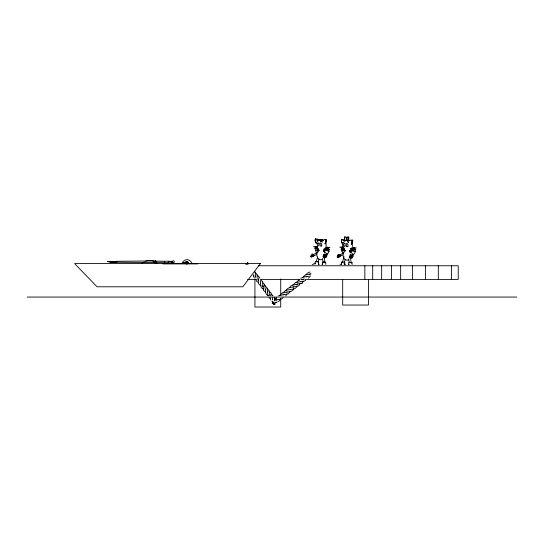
<?xml version="1.0" encoding="UTF-8"?>
<svg xmlns="http://www.w3.org/2000/svg" width="544" height="544" viewBox="0 0 544 544"><rect width="100%" height="100%" fill="white"/><g stroke="black" fill="none" stroke-linecap="round" stroke-linejoin="round"><path stroke-width="0.82" d="M183.559 262.834L184.518 262.371A3.733 0.816 -1.1 0 1 185.246 262.222L185.246 262.337A3.733 0.816 -1.1 0 0 184.518 262.487L183.484 262.779M187.918 263.004L188.544 262.704A6.916 1.074 -0.8 0 0 188.55 262.67L188.537 262.63A6.99 1.306 -1 0 0 188.442 262.514L188.34 262.392M318.077 248.873L318.662 249.934M312.487 255.864L313.099 256.496C315.581 254.993 312.018 254.653 312.066 253.783C312.637 255.054 310.658 255.027 311.297 256.659M311.59 256.761L310.862 256.482L311.522 255.782M337.838 257.19C337.797 257.142 337.246 256.72 337.538 257.088M345.066 245.956C343.883 247.88 342.856 244.732 343.978 243.712M153.836 262.568L153.911 261.181M156.692 261.181L156.577 262.596L156.454 262.12M168.511 261.922L168.456 261.256M168.348 262.174L171.992 262.242L172.094 261.474M324.802 257.638C328.732 257.421 321.878 252.232 324.047 255.972M351.05 258.067L352.158 258.094L352.274 256.884M323.163 240.149L320.64 239.734L319.09 240.21C316.71 237.272 313.494 239.761 315.908 242.78M315.214 240.278L315.731 238.898L315.404 239.149M318.879 243.175L318.879 243.148A5.712 2.353 -86.9 0 0 318.859 243.596C319.96 247.445 315.731 245.976 317.737 243.277M325.972 240.863L325.455 242.665M346.521 239.659C347.181 239.482 345.569 235.729 346.324 237.578C346.902 238.918 346.48 241.55 344.74 240.693A34.653 31.348 -89.9 0 1 344.74 236.98L344.604 236.98A34.653 31.348 -89.9 0 1 344.631 240.074M346.78 238.884L347.018 239.088M154.931 261.426L155.19 260.467L155.448 261.351M155.414 262.419L155.462 261.984M164.682 261.909C164.036 263.119 168.586 262.976 168.484 262.004M343.692 248.921L343.842 249.465L340.945 248.975L342.808 248.56M311.494 255.68C313.704 257.264 309.638 255.952 311.637 255.524C312.351 255.034 310.95 255.449 312.161 255.87M338.076 256.469C337.838 256.278 336.627 255.782 338.089 257.033C338.871 256.598 336.498 255.136 338.429 255.068M338.001 255.714L337.804 256.047L337.967 255.605L338.484 256.156L337.736 256.108L337.532 257.067L337.402 255.966L338.042 255.496M342.985 247.84L342.999 248.186M348.752 237.082L348.616 237.082A34.653 31.348 -89.9 0 1 348.616 240.795L348.752 240.795A34.653 31.348 -89.9 0 1 348.752 237.082C346.44 236.266 346.358 239.53 347.262 240.72M315.228 239.85L315.452 239.108M341.476 240.278L341.652 239.557M323.388 250.165L324.958 250.328L323.49 250.165M349.636 250.594L351.2 250.757L349.69 250.58M155.04 261.351C155.761 258.434 155.57 265.309 154.931 262.106M155.156 261.351L155.067 261.181M171.911 262.004L171.992 262.358L172.074 262.004M352.05 242.066L352.016 240.584M326.203 246.078L325.978 243.012M352.451 246.507L352.226 243.44M347.405 237.102C346.684 237.463 346.229 241.944 348.752 240.795M346.433 239.741L345.766 240.686M326.033 256.455L326.087 256.89M351.961 242.413L352.097 240.686M318.947 250.233C318.838 250.118 316.479 247.86 317.574 246.894M345.188 250.662C345.352 251.07 343.25 248.166 344.903 250.362M188.557 262.8L188.564 262.65A6.916 1.074 -0.8 0 0 188.55 262.555L188.537 262.514A6.99 1.306 -1 0 0 188.442 262.398M315.2 239.795L315.309 239.319M343.638 247.649L344.298 249.376L343.849 248.078M153.694 261.263L153.796 260.936L116.484 261.29L116.389 261.766L116.484 262.242L153.796 262.473M155.421 262.351L155.067 262.351M164.492 261.378L164.682 261.623M171.904 261.344C174.957 259.128 175.29 264.153 171.992 262.358M350.288 256.401C348.452 253.246 353.138 256.557 352.328 257.319M316.322 261.589L317.601 257.013M342.346 262.779L344.06 256.68M317.982 249.24L318.532 249.893M342.693 243.943L341.904 242.808M321.674 245.963C321.98 245.269 321.497 242.012 320.083 243.243A5.018 2.067 -86.9 0 0 320.062 243.549L320.144 246.004L321.64 246.038M347.915 246.391C348.214 245.691 347.752 242.454 346.324 243.671A5.018 2.067 -86.9 0 0 346.304 243.977L346.671 246.629M325.598 242.332L325.931 240.326M352.05 242.332L351.145 244.304M280.582 298.649L279.582 300.682L277.95 301.723M293.706 288.347C293.202 291.706 289.585 291.713 286.98 292.053M296.976 285.797C296.528 288.864 293.277 289.258 290.782 289.347M317.982 262.113L319.049 259.128M337.756 256.176L337.579 256.686L337.776 256.367M344.223 262.541L345.29 259.556M316.214 246.548L315.33 250.138L316.628 253.123M342.455 246.976L341.571 250.566L342.876 253.552M300.091 283.696C299.384 287.055 295.317 286.3 293.073 287.076M338.416 255.075C336.682 252.708 342.883 256.87 339.034 256.768L338.864 256.523M286.967 294.005L285.716 295.95M290.238 291.462L288.368 293.801L283.213 294.8M303.362 281.153L302.348 282.88M186.388 262.419L186.388 262.895M187.204 262.895L187.204 262.419M187.306 262.956C186.497 260.256 185.953 264.921 187.367 262.507M316.363 243.195L317.37 241.42L319.09 240.21M311.773 255.116L311.161 255.537L311.29 256.639M351.934 242.665L351.322 243.719M325.802 264.493C326.93 261.174 321.15 261.31 322.558 264.554M325.55 256.809C329.304 255.755 325.19 251.539 323.428 251.41M352.233 257.088C355.293 255.673 351.091 251.627 349.54 251.92M318.532 264.098L318.662 262.113L317.961 261.766M344.78 264.527L344.903 262.541L344.209 262.194M312.202 255.809L311.76 255.286M155.23 262.568L155.421 261.181M155.258 263.024L155.441 261.426M156.652 262.378L164.601 262.296M164.519 261.29L168.395 261.174L168.49 261.644M171.945 261.358L168.422 261.31M337.756 256.312C337.028 256.408 337.008 257.808 337.987 257.428M276.073 298.67L276.4 298.024M285.913 290.965C286.749 287.334 292.278 287.096 293.91 286.899M299.03 280.69L299.363 280.031M325.516 242.631L325.278 242.984M350.683 251.525L351.138 250.648M343.543 239.53L341.856 239.346L341.476 241.135M246.718 264.098C250.043 259.814 244.854 265.275 248.166 264.092M311.896 255.945L311.318 256.183L311.515 255.884C310.257 258.278 312.127 256.775 313.31 256.04M341.625 239.605L341.442 240.224L341.856 239.346M279.677 295.467L282.397 292.93L287.11 292.101M282.968 292.876L285.668 290.367L290.591 289.476M289.51 287.742C290.707 283.982 296.738 285.206 297.833 283.764M292.788 285.178L295.528 282.649L300.349 281.772M296.072 282.615L298.799 280.078M302.634 277.46L305.334 274.951L311.025 273.836M305.905 274.897L307.319 273.17L310.046 271.946M351.186 255.959L351.689 255.598L352.825 256.278L352.437 257.509L351.805 257.543M343.856 248.071L343.645 247.744M325.346 242.95L324.904 243.875M316.894 247.16L316.873 247.942L313.5 246.629L316.989 246.534M317.846 243.093L318.94 243.052M324.782 256.652L323.129 257.19L323.082 256.7L324.095 256.36M344.087 243.522L344.678 243.222M351.03 257.081L349.989 257.496L350.635 257.271C348.323 258.393 349.547 256.428 350.628 256.673M338.001 257.414C335.696 256.632 338.851 258.903 339.551 256.469M283.152 297.718L281.194 299.166L277.127 299.764M309.325 277.236L308.455 278.127M350.826 248.887L350.486 248.866M347.854 246.507L346.678 246.629M324.897 250.22L324.299 251.464L325.237 250.58L323.891 251.328M315.255 239.367L315.615 238.918M325.999 254.844L325.89 255.292L324.544 253.892M318.016 248.948L315.853 250.532L317.846 250.172M325.094 243.936L326.264 242.128L326.59 239.863M322.007 264.683L322.932 263.874M351.336 244.372L352.505 242.556L352.832 240.292M350.18 249.9L355.715 249.778L351.546 248.588M324.21 248.418L329.99 247.52L325.516 246.996M188.544 262.704L187.918 262.881M350.839 248.581L350.52 248.785M325.455 249.757L324.639 250.546L325.659 249.574M351.349 256.136C352.845 254.334 352.138 256.924 350.792 254.32M317.016 247.16L316.696 246.609M350.785 251.491L351.478 251.008L350.132 251.756M296.317 284.526L302.117 283.098M301.968 283.234L302.491 282.751M305.748 280.208L304.089 281.187L300.621 281.649M326.618 248.635L328.202 247.194C329.508 249.472 329.46 253.144 326.726 254.3M352.866 249.064L354.443 247.622C355.749 249.9 355.701 253.572 352.968 254.728M323.388 250.757L323.49 249.907M349.629 251.185L349.908 250.56M344.406 241.155L342.604 243.624L342.795 246.616M327.155 254.116L327.515 253.796M353.403 254.544L353.756 254.232M325.074 255.326L326.584 255.85L326.196 257.081L325.557 257.115M319.328 250.179C315.527 252.212 316.078 259.223 320.647 259.821L322.517 259.379M345.569 250.607C341.768 252.64 342.319 259.651 346.888 260.25L348.758 259.808M187.211 263.078L186.32 262.936M324.176 255.952L323.068 256.346L324.51 256.081M322.946 240.305C322.415 240.536 325.244 238.775 326.291 239.496M322.626 262.072L323.476 262.065M349.398 262.473L348.704 262.745L348.561 264.513M312.542 254.81L313.405 254.517M300.784 278.29L303.484 277.08L310.753 276.026M274.53 298.867L276.556 297.813M302.056 279.888L303.375 279.208M316.458 261.684L315.153 261.827L315.139 264.085M342.7 262.113L341.401 262.256L341.38 264.513M348.677 264.642L349.173 264.309M116.457 261.31L116.484 262.242M318.172 251.872L312.848 254.959M343.815 252.681L339.096 255.388M316.465 254.51L313.412 256.122L312.861 255.945M342.706 254.939L339.232 256.482M343.155 247.52C341.115 248.411 345.685 251.314 344.923 250.383M307.442 276.372L306.177 276.808M284.43 294.386L278.467 295.834M275.21 304.096L275.652 303.831M343.672 250.05L342.094 250.968L344.087 250.6M272.415 301.859L272.972 301.573M349.676 240.373L352.532 239.924M350.86 257.917L350.22 258.42L351.104 258.053M116.355 261.848L117.001 261.718L115.92 261.902M352.376 254.932L351.247 255.286M312.174 264.554L313.303 264.092M349.493 256.455C349.547 256.129 349.112 257.686 350.751 256.51L350.329 256.666M351.125 257.679L350.22 257.992L350.812 257.795C348.065 258.25 351.614 257.482 350.628 257.047M323.755 256.36L323.415 256.476L324.088 256.238M349.806 256.353L350.418 256.38M309.414 274.251L310.454 273.931M324.387 256.618C325.353 257.088 321.83 257.774 324.571 257.366C322.952 258.951 325.706 257.693 324.775 257.475M323.564 255.925L323.252 256.027M273.979 303.817L272.116 303.083L273.448 303.198M317.213 246.969C314.582 247.561 319.389 250.947 318.675 249.954M317.757 250.199L318.56 249.941M344.005 250.628L344.801 250.376M272.898 302.75L271.905 301.043M316.567 248.132L314.697 248.547L317.533 248.873M339.177 255.041L339.646 254.946M313.698 263.969L315.35 263.575M339.939 264.398L341.598 264.003M344.454 240.094L342.829 240.462L344.44 240.693M276.005 302.43L277.018 302.185L275.053 302.62M274.659 300.098L276.93 299.866M351.948 248.554L356.232 247.948L351.757 247.425M303.899 279.079L304.456 278.984M325.666 248.118L327.427 247.833M351.907 248.547L353.675 248.261M324 249.438L329.474 249.349L325.305 248.159M116.885 261.718L113.669 262.004M116.892 261.834L112.873 262.133M303.239 279.29L300.9 279.534M116.362 261.97L114.063 262.018M115.471 262.058L110.459 261.875M322.211 241.869L321.565 241.087L320.402 241.767L321.511 241.441L322.136 242.073M348.459 242.298L347.834 241.529M184.865 262.725L185.123 262.711A4.332 0.605 0.5 0 0 185.885 262.657M185.123 262.834L184.865 262.84A4.332 0.462 0.4 0 1 183.994 262.861M343.23 246.962L339.742 247.058L343.074 248.316M112.866 262.011L114.07 262.133M162.738 263.901L197.805 263.901M258.475 265.764L458.225 265.764L458.225 279.398L305.259 279.398M247.513 279.398L256.795 279.398M260.175 279.398L299.846 279.398M27.2 297.058L516.8 297.058M344.604 236.98L345.984 236.98M164.601 261.236L156.652 261.154M112.064 262.113L113.438 262.14M344.651 262.222L341.598 262.052M352.138 264.472L352.09 262.752L350.826 262.555M318.41 261.786L315.357 261.623M325.727 262.188L324.578 262.126M321.191 239.85L321.878 239.884M322.674 239.924L321.436 239.775M348.942 262.453L351.968 262.616M112.656 262.004L109.16 261.691M112.656 262.12L111.608 262.052M111.608 261.929L107.984 261.378M111.86 261.956L109.779 261.786M325.088 249.227L329.188 251.26L324.884 250.322M344.631 250.322L344.189 249.975M109.575 261.875L108.956 261.664M109.167 261.814L108.555 261.582M322.721 240.434L323.354 240.666M325.55 240.081L325.876 240.577L325.557 240.094M108.759 261.739L107.753 261.331L108.161 261.508M108.555 261.705L107.753 261.331M107.76 261.446L110.595 261.827M351.125 250.75L355.429 251.688L351.41 249.662M321.654 241.203C322.694 241.808 320.443 239.353 319.845 240.135L318.804 240.577L320.81 240.747L321.416 241.448M343.985 263.82L345.141 264.676L344.325 263.908M320.674 240.795L321.164 241.046L319.988 239.938L316.588 240.033L319.845 240.523L320.389 241.026M351.805 240.523L352.097 240.638M317.451 239.727L317.798 239.863M263.813 289.129C260.8 288.748 260.624 285.58 260.63 283.213M268.682 295.61C265.676 295.236 265.384 292.08 265.431 289.66M253.796 276.066L253.137 275.808M344.719 243.229L345.12 243.576A5.712 2.353 -86.9 0 0 345.1 244.025L345.066 245.915M258.529 282.506L257.026 281.717L256.129 280.167M260.902 285.729L258.726 284.009L257.951 278.95M265.642 292.155L263.486 290.394L262.752 285.416M270.524 298.649L269.022 297.86M262.528 286.3L263.52 286.783M348.915 240.36L349.914 240.822M317.764 239.85L318.383 240.203M256.748 275.019L258.597 276.298L259.848 278.202M268.736 291.156L271.089 293.019L272.231 295.766M271.116 294.379L272.979 295.664M155.305 263.065L155.026 261.984M247.268 263.316L247.799 263.67M254.986 272.129L257.448 274.985L258.468 280.296M262.181 281.812L264.642 284.648L265.316 289.476M264.581 285.036L267.036 287.878L267.655 292.346M266.975 288.266L269.43 291.101L270.096 295.814M274.169 297.956L275.373 298.88M325.74 255.673L325.264 255.17L326.08 256.632M263.004 286.525L263.439 286.838M325.802 240.169L325.863 240.543M319.96 240.135L321.375 241.393M318.716 264.071L319.063 264.52M347.704 241.856L348.378 242.502M349.248 250.804L350.873 253.014M318.403 263.718L318.9 264.248M263.18 286.647L262.487 282.139L261.501 280.099M324.462 257.339L324.02 256.401M316.248 243.331L315.867 242.78M317.941 248.744L317.519 248.064M275.883 299.458L276.304 300.104M351.961 256.081L352.294 257.02M254.204 278.025L253.552 274.632M341.741 242.393L342.149 243.209M272.578 301.668L272.802 302.144M269.722 294.63L270.11 295.589M324.156 251.498L324.632 252.579M341.428 240.659L341.952 242.814M315.71 242.386L315.411 241.556M274.237 297.568L274.788 300.954M267.546 291.856L268.036 295.807M255.048 271.735L255.7 276.42M341.652 241.985L341.782 242.406M270.647 299.962L270.368 297.874M164.512 262.31L164.465 261.909M156.495 262.48L156.441 261.95M153.877 261.052L153.932 261.582M153.714 262.48L153.66 261.95M350.798 256.238L350.826 256.36M324.557 255.809L324.578 255.925M348.554 258.958L349.438 262.806M322.313 258.529L323.197 262.378M255.728 276.223L255.959 277.841M339.789 255.721L339.694 254.973L339.755 255.605M313.548 255.292L313.453 254.544L313.514 255.177M350.411 257.808L351.274 263.276M324.17 257.38L325.033 262.847M272.503 299.078L272.388 297.704M267.628 292.169L267.716 292.747M260.515 282.948L260.331 280.323M272.619 299.356L272.694 299.914M339.694 254.973L339.735 255.428M313.453 254.544L313.494 255M155.414 261.113L155.462 261.548M315.234 240.258L315.234 240.706M451.479 265.764L451.479 279.398M438.328 265.764L438.328 279.398M425.394 265.764L425.394 279.398M412.379 265.764L412.379 279.398M400.656 265.764L400.656 279.398M391.408 265.764L391.408 279.398M381.664 265.764L381.664 279.398M372.708 265.764L372.708 279.398M368.478 279.555L368.478 305.048L342.693 305.048L342.693 279.555M364.847 265.764L364.847 279.398M280.718 278.984L280.718 294.277M280.718 298.52L280.718 307.02L254.932 307.02L254.932 278.984M181.764 263.575A8.242 6.086 -90 0 1 192.141 263.575M145.554 261.222A15.382 12.573 -90 0 1 157.23 263.575M141.95 263.575A15.382 12.573 -90 0 1 144.282 261.848M273.591 302.457A1.02 0.646 77.6 0 1 274.55 303.511A1.02 0.646 77.6 0 1 273.72 304.334A1.02 0.646 77.6 0 1 273.326 302.716M274.802 303.824A1.02 0.823 -28.9 0 1 273.428 303.892M273.306 303.722A1.02 0.823 -28.9 0 1 273.238 303.294M245.249 264.092A1.02 0.796 -54.3 0 1 246.446 264.132M325.883 255.027L325.904 254.966M350.758 251.369L350.656 251.777L350.792 251.314M260.386 263.575L242.848 286.79L97.056 286.79L74.61 263.575L260.386 263.575M349.996 256.788L349.656 256.904L349.996 256.788M324.571 257.366L324.027 257.55L324.571 257.366M326.951 249.281L325.23 249.288L326.917 249.281M353.192 249.71L351.478 249.716L353.158 249.71M350.622 255.354L350.159 254.898L350.601 255.326M324.38 254.925L323.918 254.463L324.36 254.898M340.088 255.333L340.102 255.36M313.847 254.905L313.861 254.925M186.381 263.378A0.83 0.83 0 0 0 187.626 262.657A0.83 0.83 0 0 0 186.381 261.943A0.83 0.83 0 0 0 186.381 263.378M186.143 263.786A1.299 1.299 0 0 0 188.095 262.657A1.299 1.299 0 0 0 186.143 261.528A1.299 1.299 0 0 0 186.143 263.786M186.442 263.269A0.707 0.707 0 0 0 187.503 262.657A0.707 0.707 0 0 0 186.442 262.045A0.707 0.707 0 0 0 186.442 263.269"/></g></svg>
